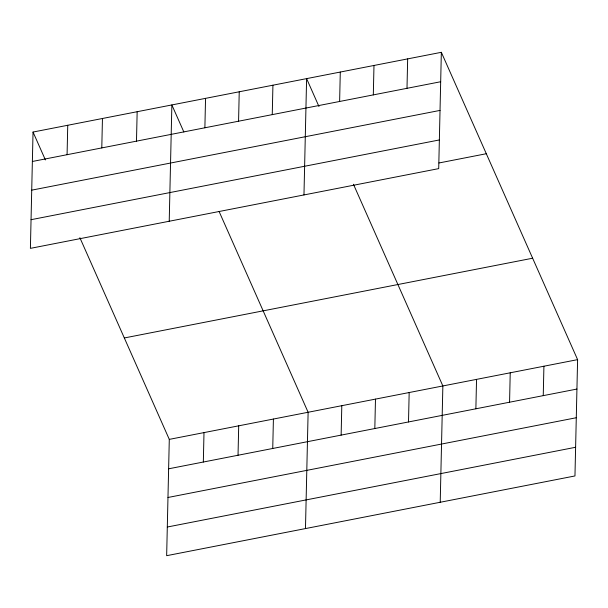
<?xml version="1.0" encoding="UTF-8"?>
<svg xmlns="http://www.w3.org/2000/svg" width="608" height="608" viewBox="0 0 608 608"><rect width="100%" height="100%" fill="white"/><g stroke="black" fill="none" stroke-linecap="round" stroke-linejoin="round"><path stroke-width="0.91" d="M33.037 132.05L30.4 248.36L438.71 168.621L441.347 52.311L33.037 132.05L45.402 159.942M67.078 154.698L67.746 125.278M101.787 147.919L102.456 118.499M136.488 141.147L137.157 111.72M169.222 221.251L171.866 104.941L183.852 131.982M79.868 237.682L169.29 439.379L166.653 555.689L574.963 475.95L577.6 359.64L441.347 52.311M204.881 127.786L205.55 98.359M203.33 462.027L203.999 432.6M238.572 121.205L239.233 91.785M238.032 455.248L238.701 425.82M272.255 114.631L272.924 85.204M272.741 448.468L273.41 419.049M303.97 194.932L306.607 78.622L318.972 106.514M305.474 528.58L308.119 412.27L219.07 211.417M339.621 101.468L340.29 72.048M341.134 435.115L341.802 405.688M373.312 94.894L373.981 65.466M374.817 428.534L375.486 399.106M406.995 88.312L407.664 58.885M408.508 421.96L409.169 392.532M440.215 502.261L442.86 385.951L353.438 184.254M475.874 408.796L476.543 379.377M509.565 402.222L510.226 372.795M543.248 395.641L543.917 366.214M32.368 161.477L440.678 81.738M31.722 190.152L440.032 110.405M31.054 219.693L439.364 139.946M438.968 162.974L486.309 153.725M124.328 337.964L532.638 258.218M169.29 439.379L577.6 359.64M168.621 468.806L576.931 389.059M167.975 497.481L576.285 417.734M167.299 527.022L575.609 447.275"/></g></svg>
